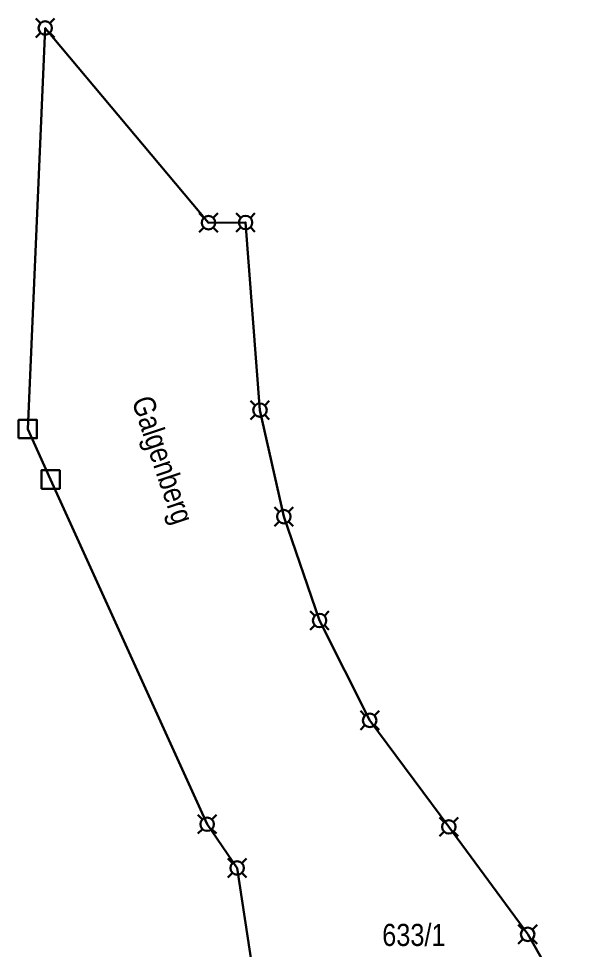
# Model space of a CAD drawing. Header units: metres. Extents: x 582129 to 582251, y 5501635 to 5501949.
# Drawn here: x 582148.79 to 582174.86, y 5501907.26 to 5501949.38 of the extents above; entities that cross this region are included whole.
import ezdxf
from ezdxf.enums import TextEntityAlignment as Align

# ---------------------------------------------------------------- set-up
doc = ezdxf.new("R2010")
doc.units = ezdxf.units.M
doc.layers.get('0').update_dxf_attribs({"linetype": 'BYLAYER'})
doc.layers.add('DFK_Grenze', color=252, linetype='CONTINUOUS', lineweight=30)
doc.styles.add('flurstuecksnummer', font='ARIALN.TTF')

# ---------------------------------------------------------------- blocks, each defined once
blk = doc.blocks.new('ABM_1400')
for p, q in [((-0.431, 0.431), (-0.85, 0.85)), ((0.85, 0.85), (0.431, 0.431)), ((-0.431, -0.431), (-0.85, -0.85)), ((0.85, -0.85), (0.431, -0.431))]:
    blk.add_line(p, q)
blk.add_circle((0, 0), 0.61)
blk = doc.blocks.new('ABM_1110')
blk.add_lwpolyline([(-0.83, -0.83), (0.83, -0.83), (0.83, 0.83), (-0.83, 0.83), (-0.83, -0.83)])

msp = doc.modelspace()

# ---------------------------------------------------------------- linework, layer by layer
at = {"layer": 'DFK_Grenze'}
for points in [[(582174.86, 5501902.65), (582171.84, 5501907.94), (582168.27, 5501912.8), (582164.69, 5501917.62), (582162.42, 5501922.14), (582160.8, 5501926.84), (582159.72, 5501931.66), (582159.07, 5501940.15), (582157.39, 5501940.14), (582150, 5501948.95), (582149.21, 5501930.8)], [(582149.21, 5501930.8), (582150.24, 5501928.52), (582157.33, 5501912.92), (582158.69, 5501910.94), (582159.97, 5501902.51)]]:
    msp.add_lwpolyline(points, dxfattribs=at)

# ---------------------------------------------------------------- block references
at = {"layer": 'DFK_Grenze', "xscale": 0.5, "yscale": 0.5, "zscale": 0.5}
for name, p in [('ABM_1400', (582150, 5501948.95)), ('ABM_1400', (582157.39, 5501940.14)), ('ABM_1400', (582159.07, 5501940.15)), ('ABM_1400', (582159.72, 5501931.66)), ('ABM_1110', (582149.21, 5501930.8)), ('ABM_1110', (582150.24, 5501928.52)), ('ABM_1400', (582160.8, 5501926.84)), ('ABM_1400', (582162.42, 5501922.14)), ('ABM_1400', (582164.69, 5501917.62)), ('ABM_1400', (582157.33, 5501912.92)), ('ABM_1400', (582168.27, 5501912.8)), ('ABM_1400', (582158.69, 5501910.94)), ('ABM_1400', (582171.84, 5501907.94))]:
    msp.add_blockref(name, p, dxfattribs=at)

# ---------------------------------------------------------------- texts
at = {"layer": 'DFK_Grenze', "style": 'flurstuecksnummer'}
msp.add_text('Galgenberg', height=1, rotation=288.59884, dxfattribs=at).set_placement((582155.33, 5501929.41), align=Align.MIDDLE_CENTER)
msp.add_text('633/1', height=1, dxfattribs=at).set_placement((582166.6886, 5501907.9116), align=Align.MIDDLE_CENTER)

doc.saveas('drawing.dxf')
